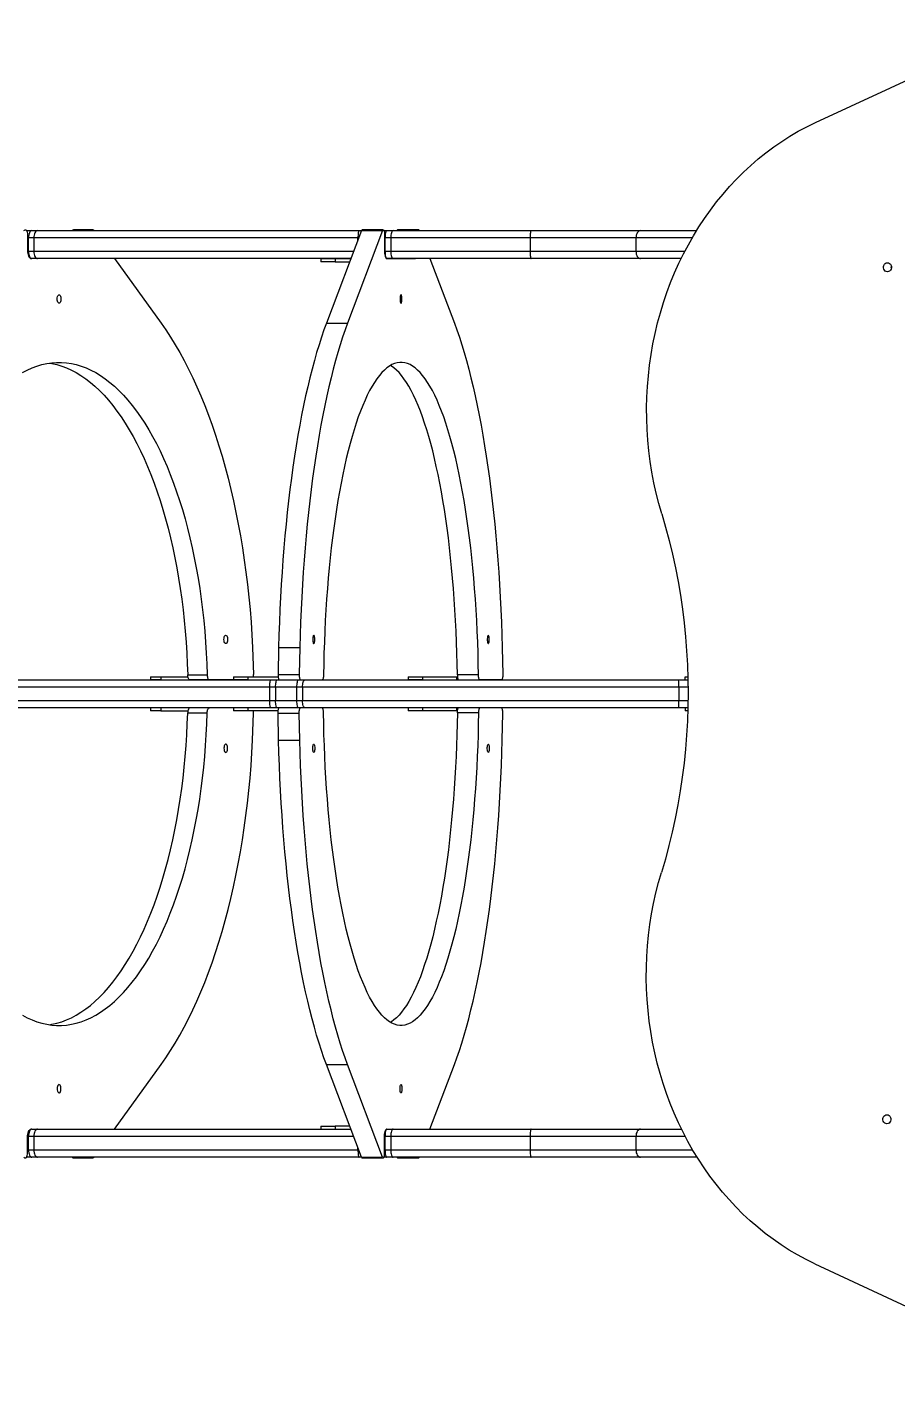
# Model space of a CAD drawing. Header units: millimetres. Extents: x -6796 to 9036, y -6828 to 5710.
# Drawn here: x -4409 to -3570, y 25 to 1332 of the extents above; entities that cross this region are included whole.
import ezdxf

# ---------------------------------------------------------------- set-up
doc = ezdxf.new("R2010")
doc.units = ezdxf.units.MM
doc.layers.add('DIKOM_РАЗМЕР_ЗОНА', color=7, linetype='Continuous')
doc.layers.add('DIKOM_РАЗМЕР_ОБЪЕКТА', color=7, linetype='Continuous')
doc.styles.add('style1', font='arial.ttf', dxfattribs={"width": 0.8})
doc.dimstyles.new('1-50', dxfattribs={"dimtxt": 300, "dimasz": 200, "dimexe": 100, "dimexo": 0, "dimgap": 100, "dimtad": 1, "dimtxsty": 'style1', "dimcen": 200, "dimclrd": 7, "dimclre": 7, "dimclrt": 7, "dimadec": 1, "dimazin": 2, "dimtfac": 1, "dimtmove": 0, "dimatfit": 2, "dimfxl": 0, "dimlwd": 25, "dimlwe": 18, "dimarcsym": 0})

# ---------------------------------------------------------------- blocks, each defined once
blk = doc.blocks.new('*D11')
at = {"layer": 'Defpoints', "color": 0, "transparency": 16777216}
for p in [(-5295.5, 688.9), (5479.4, 352.8), (5479.4, -5858.2)]:
    blk.add_point(p, dxfattribs=at)
at = {"layer": 'DIKOM_РАЗМЕР_ОБЪЕКТА', "color": 7, "lineweight": 18, "transparency": 16777216}
for p, q in [((-5295.5, 688.9), (-5295.5, -5958.2)), ((5479.4, 352.8), (5479.4, -5958.2))]:
    blk.add_line(p, q, dxfattribs=at)
at = {"layer": 'DIKOM_РАЗМЕР_ОБЪЕКТА', "color": 7, "lineweight": 25, "transparency": 16777216}
blk.add_line((-5095.5, -5858.2), (5279.4, -5858.2), dxfattribs=at)
at = {"layer": 'DIKOM_РАЗМЕР_ОБЪЕКТА', "color": 7, "transparency": 16777216}
for points in [[(-5095.5, -5824.9), (-5095.5, -5891.5), (-5295.5, -5858.2)], [(5279.4, -5824.9), (5279.4, -5891.5), (5479.4, -5858.2)]]:
    blk.add_solid(points, dxfattribs=at)
at = {"layer": 'DIKOM_РАЗМЕР_ОБЪЕКТА', "color": 7, "transparency": 16777216, "insert": (180.3, -5605), "char_height": 300, "attachment_point": 5, "style": 'style1'}
blk.add_mtext('10800', dxfattribs=at)
blk = doc.blocks.new('*D14')
at = {"layer": 'Defpoints', "color": 0, "transparency": 16777216}
for p in [(-6795.5, 688.9), (6979.4, 688.9), (6979.4, -6727.8)]:
    blk.add_point(p, dxfattribs=at)
at = {"layer": 'DIKOM_РАЗМЕР_ЗОНА', "color": 7, "lineweight": 18, "transparency": 16777216}
for p, q in [((-6795.5, 688.9), (-6795.5, -6827.8)), ((6979.4, 688.9), (6979.4, -6827.8))]:
    blk.add_line(p, q, dxfattribs=at)
at = {"layer": 'DIKOM_РАЗМЕР_ЗОНА', "color": 7, "lineweight": 25, "transparency": 16777216}
blk.add_line((-6595.5, -6727.8), (6779.4, -6727.8), dxfattribs=at)
at = {"layer": 'DIKOM_РАЗМЕР_ЗОНА', "color": 7, "transparency": 16777216}
for points in [[(-6595.5, -6694.5), (-6595.5, -6761.2), (-6795.5, -6727.8)], [(6779.4, -6694.5), (6779.4, -6761.2), (6979.4, -6727.8)]]:
    blk.add_solid(points, dxfattribs=at)
at = {"layer": 'DIKOM_РАЗМЕР_ЗОНА', "color": 7, "transparency": 16777216, "insert": (26, -6474.6), "char_height": 300, "attachment_point": 5, "style": 'style1'}
blk.add_mtext('13800', dxfattribs=at)

msp = doc.modelspace()

# ---------------------------------------------------------------- linework, layer by layer
at = {"color": 7, "linetype": 'Continuous', "lineweight": 15}
for p, q in [((-3647.91, 1240.037), (-3449.596, 1332.18)), ((-4409.073, 1135.86), (-4403.977, 1135.86)), ((-4408.042, 1131.649), (-4408.042, 1116.86)), ((-4407.107, 1128.86), (-4408.042, 1128.86)), ((-4402.032, 1128.86), (-4407.107, 1128.86)), ((-4407.107, 1115.86), (-4407.107, 1128.86)), ((-4403.977, 1135.86), (-4398.458, 1135.86)), ((-4089.295, 1128.86), (-4402.032, 1128.86)), ((-4402.032, 1128.86), (-4402.032, 1115.86)), ((-4398.458, 1135.86), (-4088.153, 1135.86)), ((-4344.99, 1136.649), (-4363.773, 1136.649)), ((-4085.856, 1135.842), (-4119.643, 1046.602)), ((-4065.439, 1135.842), (-4099.227, 1046.602)), ((-4088.499, 1128.86), (-4089.295, 1128.86)), ((-4089.295, 1126.76), (-4089.295, 1128.86)), ((-4088.153, 1135.86), (-4085.849, 1135.86)), ((-4085.856, 1135.842), (-4065.439, 1135.842)), ((-4064.801, 1136.649), (-4085.218, 1136.649)), ((-4064.17, 1135.86), (-4061.484, 1135.86)), ((-4063.631, 1131.649), (-4063.631, 1116.86)), ((-4063.123, 1128.86), (-4063.631, 1128.86)), ((-4057.546, 1128.86), (-4063.123, 1128.86)), ((-4063.123, 1115.86), (-4063.123, 1128.86)), ((-4061.484, 1135.86), (-4055.42, 1135.86)), ((-3923.155, 1128.86), (-4057.546, 1128.86)), ((-4057.546, 1128.86), (-4057.546, 1115.86)), ((-4055.42, 1135.86), (-3922.074, 1135.86)), ((-4030.629, 1136.649), (-4051.046, 1136.649)), ((-3821.005, 1128.86), (-3923.155, 1128.86)), ((-3923.155, 1128.86), (-3923.155, 1115.86)), ((-3922.074, 1135.86), (-3816.548, 1135.86)), ((-3821.005, 1128.86), (-3821.005, 1115.86)), ((-3766.676, 1128.86), (-3821.005, 1128.86)), ((-3816.548, 1135.86), (-3762.483, 1135.86)), ((-4408.014, 1115.86), (-4407.107, 1115.86)), ((-4407.107, 1115.86), (-4402.032, 1115.86)), ((-4402.032, 1115.86), (-4093.421, 1115.86)), ((-4063.616, 1115.86), (-4063.123, 1115.86)), ((-4063.123, 1115.86), (-4057.546, 1115.86)), ((-4057.546, 1115.86), (-3923.155, 1115.86)), ((-3923.155, 1115.86), (-3821.005, 1115.86)), ((-3821.005, 1115.86), (-3773.817, 1115.86)), ((-4403.977, 1108.86), (-4404.505, 1108.86)), ((-4350.803, 1108.86), (-4404.466, 1108.86)), ((-4398.458, 1108.86), (-4403.977, 1108.86)), ((-4096.071, 1108.86), (-4398.458, 1108.86)), ((-4324.254, 1108.86), (-4279.218, 1046.602)), ((-4125.021, 1108.86), (-4125.021, 1105.86)), ((-4125.021, 1108.86), (-4111.234, 1108.86)), ((-4111.234, 1105.86), (-4125.021, 1105.86)), ((-4111.234, 1108.86), (-4111.234, 1105.86)), ((-4111.234, 1108.86), (-4096.071, 1108.86)), ((-4111.234, 1105.86), (-4097.207, 1105.86)), ((-4061.484, 1108.86), (-4061.78, 1108.86)), ((-4061.759, 1108.86), (-4033.672, 1108.86)), ((-4055.42, 1108.86), (-4061.484, 1108.86)), ((-3922.074, 1108.86), (-4055.42, 1108.86)), ((-4019.776, 1108.86), (-3996.204, 1046.602)), ((-3816.548, 1108.86), (-3922.074, 1108.86)), ((-3777.338, 1108.86), (-3816.548, 1108.86)), ((-4119.643, 1046.602), (-4099.227, 1046.602)), ((-4190.881, 733.526), (-4190.004, 707.604)), ((-4165.879, 733.526), (-4166.338, 707.604)), ((-4165.879, 733.526), (-4145.462, 733.526)), ((-4145.462, 733.526), (-4145.921, 707.604)), ((-3949.969, 733.526), (-3949.51, 707.604)), ((-4253.554, 707.094), (-4234.771, 707.094)), ((-4166.338, 707.604), (-4145.921, 707.604)), ((-3972.941, 707.094), (-3993.357, 707.094)), ((-4174.396, 695.38), (-4564.659, 695.38)), ((-4560.946, 702.38), (-4173.415, 702.38)), ((-4289.339, 705.38), (-4289.339, 702.38)), ((-4289.339, 705.38), (-4279.389, 705.38)), ((-4279.389, 702.38), (-4289.339, 702.38)), ((-4279.389, 705.38), (-4279.389, 702.38)), ((-4279.389, 705.38), (-4253.371, 705.38)), ((-4279.389, 702.38), (-4251.322, 702.38)), ((-4232.538, 702.38), (-4251.322, 702.38)), ((-4209.213, 702.38), (-4232.538, 702.38)), ((-4209.213, 705.38), (-4209.213, 702.38)), ((-4209.213, 705.38), (-4195.426, 705.38)), ((-4195.426, 702.38), (-4209.213, 702.38)), ((-4195.426, 705.38), (-4195.426, 702.38)), ((-4195.426, 705.38), (-4166.241, 705.38)), ((-4195.426, 702.38), (-4165.168, 702.38)), ((-4168.764, 695.38), (-4174.396, 695.38)), ((-4174.396, 682.38), (-4174.396, 695.38)), ((-4173.415, 702.38), (-4167.125, 702.38)), ((-4148.176, 695.38), (-4168.764, 695.38)), ((-4168.764, 695.38), (-4168.764, 682.38)), ((-4167.125, 702.38), (-4146.538, 702.38)), ((-4165.168, 702.38), (-4144.752, 702.38)), ((-4142.672, 695.38), (-4148.176, 695.38)), ((-4148.176, 682.38), (-4148.176, 695.38)), ((-4146.538, 702.38), (-4140.391, 702.38)), ((-4144.752, 702.38), (-4123.659, 702.38)), ((-3779.587, 695.38), (-4142.672, 695.38)), ((-4142.672, 695.38), (-4142.672, 682.38)), ((-4140.391, 702.38), (-3779.848, 702.38)), ((-4040.829, 705.38), (-4040.829, 702.38)), ((-4040.829, 705.38), (-4027.042, 705.38)), ((-4027.042, 702.38), (-4040.829, 702.38)), ((-4027.042, 705.38), (-4027.042, 702.38)), ((-4027.042, 705.38), (-3993.986, 705.38)), ((-4027.042, 702.38), (-3993.986, 702.38)), ((-3993.986, 702.38), (-3993.986, 705.38)), ((-3992.189, 702.38), (-3993.986, 702.38)), ((-3992.189, 702.38), (-3971.772, 702.38)), ((-3950.679, 702.38), (-3971.772, 702.38)), ((-3779.848, 702.38), (-3770.894, 702.38)), ((-3779.587, 695.38), (-3779.587, 682.38)), ((-3770.792, 695.38), (-3779.587, 695.38)), ((-3773.513, 702.38), (-3773.513, 705.38)), ((-3773.513, 705.38), (-3770.963, 705.38)), ((-4564.659, 682.38), (-4174.396, 682.38)), ((-4174.396, 682.38), (-4168.764, 682.38)), ((-4168.764, 682.38), (-4148.176, 682.38)), ((-4148.176, 682.38), (-4142.672, 682.38)), ((-4142.672, 682.38), (-3779.587, 682.38)), ((-3779.587, 682.38), (-3770.815, 682.38)), ((-4173.415, 675.38), (-4560.946, 675.38)), ((-4289.339, 675.38), (-4289.339, 672.38)), ((-4279.389, 672.38), (-4289.339, 672.38)), ((-4279.389, 675.38), (-4279.389, 672.38)), ((-4279.389, 672.38), (-4253.371, 672.38)), ((-4253.554, 670.667), (-4234.771, 670.667)), ((-4209.213, 675.38), (-4209.213, 672.38)), ((-4195.426, 672.38), (-4209.213, 672.38)), ((-4195.426, 675.38), (-4195.426, 672.38)), ((-4166.241, 672.38), (-4195.426, 672.38)), ((-4190.881, 644.235), (-4190.004, 670.157)), ((-4167.125, 675.38), (-4173.415, 675.38)), ((-4146.538, 675.38), (-4167.125, 675.38)), ((-4166.338, 670.157), (-4145.921, 670.157)), ((-4165.879, 644.235), (-4166.338, 670.157)), ((-4140.391, 675.38), (-4146.538, 675.38)), ((-4145.462, 644.235), (-4145.921, 670.157)), ((-3779.848, 675.38), (-4140.391, 675.38)), ((-4040.829, 675.38), (-4040.829, 672.38)), ((-4027.042, 672.38), (-4040.829, 672.38)), ((-4027.042, 675.38), (-4027.042, 672.38)), ((-3993.986, 672.38), (-4027.042, 672.38)), ((-3993.986, 672.38), (-3993.986, 675.38)), ((-3972.941, 670.667), (-3993.357, 670.667)), ((-3949.969, 644.235), (-3949.51, 670.157)), ((-3770.945, 675.38), (-3779.848, 675.38)), ((-3773.513, 675.38), (-3773.513, 672.381)), ((-3771.025, 672.381), (-3773.513, 672.381)), ((-4165.879, 644.235), (-4145.462, 644.235)), ((-4324.253, 268.901), (-4279.218, 331.159)), ((-4119.643, 331.159), (-4099.227, 331.159)), ((-4085.856, 241.919), (-4119.643, 331.159)), ((-4065.439, 241.919), (-4099.227, 331.159)), ((-4019.776, 268.901), (-3996.204, 331.159)), ((-4407.107, 261.901), (-4408.014, 261.901)), ((-4402.032, 261.901), (-4407.107, 261.901)), ((-4407.107, 248.901), (-4407.107, 261.901)), ((-4404.058, 268.901), (-4404.466, 268.901)), ((-4404.022, 268.901), (-4403.977, 268.901)), ((-4403.977, 268.901), (-4398.458, 268.901)), ((-4402.032, 261.901), (-4402.032, 248.901)), ((-4093.422, 261.901), (-4402.032, 261.901)), ((-4398.458, 268.901), (-4096.072, 268.901)), ((-4125.021, 271.901), (-4125.021, 268.901)), ((-4125.021, 271.901), (-4111.234, 271.901)), ((-4097.207, 271.901), (-4111.234, 271.901)), ((-4111.234, 271.901), (-4111.234, 268.901)), ((-4063.123, 261.901), (-4063.616, 261.901)), ((-4057.546, 261.901), (-4063.123, 261.901)), ((-4063.123, 248.901), (-4063.123, 261.901)), ((-4061.759, 268.901), (-4061.546, 268.901)), ((-4061.527, 268.901), (-4061.484, 268.901)), ((-4061.484, 268.901), (-4055.42, 268.901)), ((-3923.155, 261.901), (-4057.546, 261.901)), ((-4057.546, 261.901), (-4057.546, 248.901)), ((-4055.42, 268.901), (-3922.074, 268.901)), ((-3821.005, 261.901), (-3923.155, 261.901)), ((-3923.155, 261.901), (-3923.155, 248.901)), ((-3922.074, 268.901), (-3816.548, 268.901)), ((-3821.005, 261.901), (-3821.005, 248.901)), ((-3773.471, 261.901), (-3821.005, 261.901)), ((-3816.548, 268.901), (-3777.03, 268.901)), ((-4408.042, 246.112), (-4408.042, 260.901)), ((-4408.042, 248.901), (-4407.107, 248.901)), ((-4407.107, 248.901), (-4402.032, 248.901)), ((-4402.032, 248.901), (-4089.295, 248.901)), ((-4089.295, 248.901), (-4089.295, 251.001)), ((-4089.295, 248.901), (-4088.499, 248.901)), ((-4063.631, 246.112), (-4063.631, 260.901)), ((-4063.631, 248.901), (-4063.123, 248.901)), ((-4063.123, 248.901), (-4057.546, 248.901)), ((-4057.546, 248.901), (-3923.155, 248.901)), ((-3923.155, 248.901), (-3821.005, 248.901)), ((-3821.005, 248.901), (-3766.251, 248.901)), ((-4403.977, 241.901), (-4409.072, 241.901)), ((-4398.458, 241.901), (-4403.977, 241.901)), ((-4088.153, 241.901), (-4398.458, 241.901)), ((-4363.773, 241.112), (-4344.99, 241.112)), ((-4085.849, 241.901), (-4088.153, 241.901)), ((-4085.856, 241.919), (-4065.439, 241.919)), ((-4085.218, 241.112), (-4064.801, 241.112)), ((-4061.484, 241.901), (-4064.17, 241.901)), ((-4055.42, 241.901), (-4061.484, 241.901)), ((-3922.074, 241.901), (-4055.42, 241.901)), ((-4051.046, 241.112), (-4030.629, 241.112)), ((-3816.548, 241.901), (-3922.074, 241.901)), ((-3762.013, 241.901), (-3816.548, 241.901)), ((-3648.568, 139.136), (-3450.42, 46.675))]:
    msp.add_line(p, q, dxfattribs=at)
at = {"color": 7, "linetype": 'Continuous', "lineweight": 15, "flags": 128}
for points in [[(-3796.165, 862.682), (-3798.989, 872.552), (-3801.516, 882.529), (-3803.742, 892.602), (-3805.664, 902.757), (-3807.28, 912.983), (-3808.588, 923.268), (-3809.588, 933.599), (-3810.276, 943.963), (-3810.653, 954.349), (-3810.719, 964.744), (-3810.472, 975.135), (-3809.914, 985.51), (-3809.044, 995.857), (-3807.865, 1006.162), (-3806.378, 1016.415), (-3804.584, 1026.601), (-3802.485, 1036.71), (-3800.084, 1046.728), (-3797.384, 1056.645), (-3794.388, 1066.447), (-3791.1, 1076.124), (-3787.523, 1085.664), (-3783.662, 1095.054), (-3779.523, 1104.285), (-3775.108, 1113.344), (-3770.424, 1122.222), (-3765.477, 1130.906), (-3760.272, 1139.388), (-3754.816, 1147.656), (-3749.115, 1155.701), (-3743.176, 1163.513), (-3737.006, 1171.083), (-3730.613, 1178.401), (-3724.004, 1185.46), (-3717.187, 1192.249), (-3710.171, 1198.762), (-3702.963, 1204.991), (-3695.573, 1210.927), (-3688.009, 1216.564), (-3680.281, 1221.895), (-3672.397, 1226.914), (-3664.367, 1231.614), (-3656.202, 1235.99), (-3647.91, 1240.037)], [(-4411.497, 1135.842), (-4410.956, 1136.414), (-4410.366, 1136.645), (-4409.771, 1136.519), (-4409.211, 1136.043), (-4408.729, 1135.254), (-4408.357, 1134.206), (-4408.122, 1132.975), (-4408.042, 1131.649)], [(-4403.977, 1135.86), (-4404.587, 1135.726), (-4405.175, 1135.328), (-4405.716, 1134.681), (-4406.19, 1133.81), (-4406.58, 1132.749), (-4406.869, 1131.539), (-4407.047, 1130.226), (-4407.107, 1128.86)], [(-4398.458, 1135.86), (-4399.156, 1135.726), (-4399.826, 1135.328), (-4400.444, 1134.681), (-4400.986, 1133.81), (-4401.43, 1132.749), (-4401.761, 1131.539), (-4401.964, 1130.226), (-4402.032, 1128.86)], [(-4343.772, 1135.842), (-4344.312, 1136.414), (-4344.902, 1136.645), (-4345.497, 1136.519), (-4346.057, 1136.043), (-4346.195, 1135.86)], [(-4088.153, 1135.86), (-4088.375, 1135.726), (-4088.589, 1135.328), (-4088.787, 1134.681), (-4088.96, 1133.81), (-4089.102, 1132.749), (-4089.207, 1131.539), (-4089.273, 1130.226), (-4089.295, 1128.86)], [(-4085.856, 1135.842), (-4085.573, 1136.414), (-4085.264, 1136.645), (-4085.218, 1136.649)], [(-4065.439, 1135.842), (-4065.156, 1136.414), (-4064.848, 1136.645), (-4064.536, 1136.519), (-4064.243, 1136.043), (-4063.99, 1135.254), (-4063.796, 1134.206), (-4063.673, 1132.975), (-4063.631, 1131.649)], [(-4061.484, 1135.86), (-4061.804, 1135.726), (-4062.111, 1135.328), (-4062.395, 1134.681), (-4062.643, 1133.81), (-4062.847, 1132.749), (-4062.998, 1131.539), (-4063.091, 1130.226), (-4063.123, 1128.86)], [(-4055.42, 1135.86), (-4055.835, 1135.726), (-4056.234, 1135.328), (-4056.602, 1134.681), (-4056.923, 1133.81), (-4057.188, 1132.749), (-4057.385, 1131.539), (-4057.506, 1130.226), (-4057.546, 1128.86)], [(-4029.992, 1135.842), (-4030.275, 1136.414), (-4030.583, 1136.645), (-4030.895, 1136.519), (-4031.188, 1136.043), (-4031.26, 1135.86)], [(-3922.074, 1135.86), (-3922.285, 1135.726), (-3922.487, 1135.328), (-3922.674, 1134.681), (-3922.838, 1133.81), (-3922.973, 1132.749), (-3923.072, 1131.539), (-3923.134, 1130.226), (-3923.155, 1128.86)], [(-3816.548, 1135.86), (-3817.417, 1135.726), (-3818.254, 1135.328), (-3819.024, 1134.681), (-3819.7, 1133.81), (-3820.254, 1132.749), (-3820.666, 1131.539), (-3820.92, 1130.226), (-3821.005, 1128.86)], [(-4408.042, 1116.86), (-4407.973, 1115.299), (-4407.77, 1113.799), (-4407.44, 1112.416), (-4406.995, 1111.203), (-4406.453, 1110.208), (-4405.834, 1109.469), (-4405.163, 1109.014), (-4404.466, 1108.86)], [(-4407.107, 1115.86), (-4407.047, 1114.495), (-4406.869, 1113.182), (-4406.58, 1111.971), (-4406.19, 1110.911), (-4405.716, 1110.04), (-4405.175, 1109.393), (-4404.587, 1108.995), (-4403.977, 1108.86)], [(-4402.032, 1115.86), (-4401.964, 1114.495), (-4401.761, 1113.182), (-4401.43, 1111.971), (-4400.986, 1110.911), (-4400.444, 1110.04), (-4399.826, 1109.393), (-4399.156, 1108.995), (-4398.458, 1108.86)], [(-4063.631, 1116.86), (-4063.595, 1115.299), (-4063.489, 1113.799), (-4063.316, 1112.416), (-4063.083, 1111.203), (-4062.799, 1110.208), (-4062.476, 1109.469), (-4062.124, 1109.014), (-4061.759, 1108.86)], [(-4063.123, 1115.86), (-4063.091, 1114.495), (-4062.998, 1113.182), (-4062.847, 1111.971), (-4062.643, 1110.911), (-4062.395, 1110.04), (-4062.111, 1109.393), (-4061.804, 1108.995), (-4061.484, 1108.86)], [(-4057.546, 1115.86), (-4057.506, 1114.495), (-4057.385, 1113.182), (-4057.188, 1111.971), (-4056.923, 1110.911), (-4056.602, 1110.04), (-4056.234, 1109.393), (-4055.835, 1108.995), (-4055.42, 1108.86)], [(-3923.155, 1115.86), (-3923.134, 1114.495), (-3923.072, 1113.182), (-3922.973, 1111.971), (-3922.838, 1110.911), (-3922.674, 1110.04), (-3922.487, 1109.393), (-3922.285, 1108.995), (-3922.074, 1108.86)], [(-3821.005, 1115.86), (-3820.92, 1114.495), (-3820.666, 1113.182), (-3820.254, 1111.971), (-3819.7, 1110.911), (-3819.024, 1110.04), (-3818.254, 1109.393), (-3817.417, 1108.995), (-3816.548, 1108.86)], [(-3578.352, 1104.85), (-3577.279, 1104.671), (-3576.293, 1104.15), (-3575.474, 1103.329), (-3574.888, 1102.275), (-3574.583, 1101.073), (-3574.584, 1099.82), (-3574.89, 1098.619), (-3575.477, 1097.566), (-3576.297, 1096.747), (-3577.284, 1096.227), (-3578.358, 1096.05), (-3579.431, 1096.229), (-3580.418, 1096.75), (-3581.237, 1097.571), (-3581.823, 1098.625), (-3582.127, 1099.827), (-3582.126, 1101.079), (-3581.82, 1102.281), (-3581.233, 1103.334), (-3580.413, 1104.153), (-3579.426, 1104.672), (-3578.352, 1104.85)], [(-3574.663, 1100.287), (-3574.641, 1100.507), (-3574.568, 1100.936)], [(-4379.423, 1069.86), (-4379.343, 1071.039), (-4379.112, 1072.113), (-4378.749, 1072.987), (-4378.287, 1073.583), (-4377.768, 1073.849), (-4377.236, 1073.76), (-4376.74, 1073.324), (-4376.323, 1072.581), (-4376.022, 1071.596), (-4375.865, 1070.456), (-4375.865, 1069.264), (-4376.022, 1068.124), (-4376.323, 1067.139), (-4376.74, 1066.396), (-4377.236, 1065.96), (-4377.768, 1065.871), (-4378.287, 1066.137), (-4378.749, 1066.733), (-4379.112, 1067.607), (-4379.343, 1068.681), (-4379.423, 1069.86)], [(-4046.779, 1069.86), (-4046.821, 1071.039), (-4046.942, 1072.113), (-4047.132, 1072.987), (-4047.373, 1073.583), (-4047.646, 1073.849), (-4047.924, 1073.76), (-4048.184, 1073.324), (-4048.402, 1072.581), (-4048.559, 1071.596), (-4048.641, 1070.456), (-4048.641, 1069.264), (-4048.559, 1068.124), (-4048.402, 1067.139), (-4048.184, 1066.396), (-4047.924, 1065.96), (-4047.646, 1065.871), (-4047.373, 1066.137), (-4047.132, 1066.733), (-4046.942, 1067.607), (-4046.821, 1068.681), (-4046.779, 1069.86)], [(-4279.218, 1046.602), (-4274.56, 1039.947), (-4269.991, 1032.989), (-4265.515, 1025.735), (-4261.136, 1018.191), (-4256.858, 1010.363), (-4252.684, 1002.259), (-4248.618, 993.884), (-4244.663, 985.247), (-4240.823, 976.355), (-4237.102, 967.215), (-4233.501, 957.835), (-4230.025, 948.223), (-4226.677, 938.388), (-4223.458, 928.338), (-4220.373, 918.081), (-4217.423, 907.627), (-4214.611, 896.984), (-4211.94, 886.162), (-4209.412, 875.169), (-4207.029, 864.015), (-4204.793, 852.71), (-4202.706, 841.263), (-4200.77, 829.685), (-4198.986, 817.985), (-4197.357, 806.173), (-4195.882, 794.259), (-4194.564, 782.254), (-4193.405, 770.168), (-4192.403, 758.011), (-4191.562, 745.793), (-4190.881, 733.526)], [(-4119.643, 1046.602), (-4122.081, 1039.947), (-4124.473, 1032.989), (-4126.815, 1025.735), (-4129.107, 1018.191), (-4131.346, 1010.363), (-4133.531, 1002.259), (-4135.659, 993.884), (-4137.729, 985.247), (-4139.739, 976.355), (-4141.687, 967.215), (-4143.571, 957.835), (-4145.391, 948.223), (-4147.143, 938.388), (-4148.828, 928.338), (-4150.443, 918.081), (-4151.987, 907.627), (-4153.458, 896.984), (-4154.856, 886.162), (-4156.18, 875.169), (-4157.427, 864.015), (-4158.597, 852.71), (-4159.69, 841.263), (-4160.703, 829.685), (-4161.636, 817.985), (-4162.49, 806.173), (-4163.261, 794.259), (-4163.951, 782.254), (-4164.558, 770.168), (-4165.082, 758.011), (-4165.522, 745.793), (-4165.879, 733.526)], [(-4099.227, 1046.602), (-4101.665, 1039.947), (-4104.056, 1032.989), (-4106.399, 1025.735), (-4108.69, 1018.191), (-4110.93, 1010.363), (-4113.114, 1002.259), (-4115.243, 993.884), (-4117.313, 985.247), (-4119.322, 976.355), (-4121.27, 967.215), (-4123.155, 957.835), (-4124.974, 948.223), (-4126.727, 938.388), (-4128.411, 928.338), (-4130.026, 918.081), (-4131.57, 907.627), (-4133.041, 896.984), (-4134.44, 886.162), (-4135.763, 875.169), (-4137.01, 864.015), (-4138.18, 852.71), (-4139.273, 841.263), (-4140.286, 829.685), (-4141.22, 817.985), (-4142.073, 806.173), (-4142.844, 794.259), (-4143.534, 782.254), (-4144.141, 770.168), (-4144.665, 758.011), (-4145.105, 745.793), (-4145.462, 733.526)], [(-3996.204, 1046.602), (-3993.766, 1039.947), (-3991.375, 1032.989), (-3989.032, 1025.735), (-3986.74, 1018.191), (-3984.501, 1010.363), (-3982.316, 1002.259), (-3980.188, 993.884), (-3978.119, 985.247), (-3976.109, 976.355), (-3974.161, 967.215), (-3972.276, 957.835), (-3970.457, 948.223), (-3968.704, 938.388), (-3967.02, 928.338), (-3965.405, 918.081), (-3963.861, 907.627), (-3962.389, 896.984), (-3960.991, 886.162), (-3959.668, 875.169), (-3958.42, 864.015), (-3957.25, 852.71), (-3956.158, 841.263), (-3955.145, 829.685), (-3954.211, 817.985), (-3953.358, 806.173), (-3952.586, 794.259), (-3951.897, 782.254), (-3951.29, 770.168), (-3950.766, 758.011), (-3950.325, 745.793), (-3949.969, 733.526)], [(-4412.964, 998.856), (-4408.333, 1001.312), (-4403.668, 1003.422), (-4398.974, 1005.185), (-4394.256, 1006.597), (-4389.52, 1007.657), (-4384.771, 1008.364), (-4380.014, 1008.718), (-4375.254, 1008.718), (-4370.497, 1008.364), (-4365.748, 1007.657), (-4361.012, 1006.597), (-4356.294, 1005.185), (-4351.6, 1003.422), (-4346.935, 1001.312), (-4342.304, 998.856), (-4337.711, 996.057), (-4333.164, 992.918), (-4328.665, 989.443), (-4324.22, 985.634), (-4319.835, 981.498), (-4315.513, 977.037), (-4311.26, 972.258), (-4307.081, 967.165), (-4302.98, 961.764), (-4298.961, 956.061), (-4295.029, 950.062), (-4291.188, 943.774), (-4287.444, 937.204), (-4283.799, 930.359), (-4280.258, 923.247), (-4276.825, 915.875), (-4273.502, 908.252), (-4270.296, 900.386), (-4267.208, 892.287), (-4264.242, 883.962), (-4261.402, 875.421), (-4258.69, 866.673), (-4256.11, 857.729), (-4253.665, 848.598), (-4251.356, 839.289), (-4249.188, 829.815), (-4247.161, 820.184), (-4245.278, 810.408), (-4243.542, 800.497), (-4241.955, 790.463), (-4240.517, 780.316), (-4239.232, 770.068), (-4238.099, 759.73), (-4237.121, 749.314), (-4236.298, 738.83), (-4235.632, 728.291), (-4235.122, 717.709), (-4234.771, 707.094)], [(-4387.026, 1008.073), (-4384.531, 1007.657), (-4379.795, 1006.597), (-4375.078, 1005.185), (-4370.383, 1003.422), (-4365.718, 1001.312), (-4361.087, 998.856), (-4356.495, 996.057), (-4351.947, 992.918), (-4347.448, 989.443), (-4343.003, 985.634), (-4338.618, 981.498), (-4334.296, 977.037), (-4330.043, 972.258), (-4325.864, 967.165), (-4321.763, 961.764), (-4317.744, 956.061), (-4313.812, 950.062), (-4309.972, 943.774), (-4306.227, 937.204), (-4302.582, 930.359), (-4299.041, 923.247), (-4295.608, 915.875), (-4292.286, 908.252), (-4289.079, 900.386), (-4285.991, 892.287), (-4283.026, 883.962), (-4280.185, 875.421), (-4277.474, 866.673), (-4274.893, 857.729), (-4272.448, 848.598), (-4270.139, 839.289), (-4267.971, 829.815), (-4265.944, 820.184), (-4264.062, 810.408), (-4262.326, 800.497), (-4260.738, 790.463), (-4259.301, 780.316), (-4258.015, 770.068), (-4256.882, 759.73), (-4255.904, 749.314), (-4255.081, 738.83), (-4254.415, 728.291), (-4253.906, 717.709), (-4253.554, 707.094)], [(-3972.941, 707.094), (-3973.125, 717.709), (-3973.391, 728.291), (-3973.74, 738.83), (-3974.171, 749.314), (-3974.683, 759.73), (-3975.276, 770.068), (-3975.948, 780.316), (-3976.701, 790.463), (-3977.532, 800.497), (-3978.44, 810.408), (-3979.426, 820.184), (-3980.486, 829.815), (-3981.621, 839.289), (-3982.83, 848.598), (-3984.11, 857.729), (-3985.46, 866.673), (-3986.879, 875.421), (-3988.366, 883.962), (-3989.918, 892.287), (-3991.534, 900.386), (-3993.213, 908.252), (-3994.951, 915.875), (-3996.749, 923.247), (-3998.602, 930.359), (-4000.51, 937.204), (-4002.47, 943.774), (-4004.48, 950.062), (-4006.538, 956.061), (-4008.641, 961.764), (-4010.788, 967.165), (-4012.975, 972.258), (-4015.201, 977.037), (-4017.463, 981.498), (-4019.758, 985.634), (-4022.085, 989.443), (-4024.439, 992.918), (-4026.82, 996.057), (-4029.224, 998.856), (-4031.647, 1001.312), (-4034.089, 1003.422), (-4036.546, 1005.185), (-4039.015, 1006.597), (-4041.494, 1007.657), (-4043.98, 1008.364), (-4046.47, 1008.718), (-4048.961, 1008.718), (-4051.451, 1008.364), (-4053.937, 1007.657), (-4056.416, 1006.597), (-4058.885, 1005.185), (-4061.341, 1003.422), (-4063.783, 1001.312), (-4066.208, 998.856), (-4068.611, 996.057), (-4070.991, 992.918), (-4073.346, 989.443), (-4075.672, 985.634), (-4077.968, 981.498), (-4080.229, 977.037), (-4082.456, 972.258), (-4084.643, 967.165), (-4086.79, 961.764), (-4088.893, 956.061), (-4090.951, 950.062), (-4092.961, 943.774), (-4094.921, 937.204), (-4096.829, 930.359), (-4098.682, 923.247), (-4100.479, 915.875), (-4102.218, 908.252), (-4103.896, 900.386), (-4105.513, 892.287), (-4107.065, 883.962), (-4108.552, 875.421), (-4109.971, 866.673), (-4111.321, 857.729), (-4112.601, 848.598), (-4113.809, 839.289), (-4114.945, 829.815), (-4116.006, 820.184), (-4116.991, 810.408), (-4117.899, 800.497), (-4118.73, 790.463), (-4119.483, 780.316), (-4120.155, 770.068), (-4120.748, 759.73), (-4121.26, 749.314), (-4121.691, 738.83), (-4122.039, 728.291), (-4122.306, 717.709), (-4122.49, 707.094)], [(-3993.357, 707.094), (-3993.541, 717.709), (-3993.808, 728.291), (-3994.157, 738.83), (-3994.588, 749.314), (-3995.099, 759.73), (-3995.692, 770.068), (-3996.365, 780.316), (-3997.118, 790.463), (-3997.948, 800.497), (-3998.857, 810.408), (-3999.842, 820.184), (-4000.903, 829.815), (-4002.038, 839.289), (-4003.246, 848.598), (-4004.526, 857.729), (-4005.877, 866.673), (-4007.296, 875.421), (-4008.783, 883.962), (-4010.335, 892.287), (-4011.951, 900.386), (-4013.63, 908.252), (-4015.368, 915.875), (-4017.165, 923.247), (-4019.019, 930.359), (-4020.927, 937.204), (-4022.886, 943.774), (-4024.897, 950.062), (-4026.954, 956.061), (-4029.058, 961.764), (-4031.204, 967.165), (-4033.392, 972.258), (-4035.618, 977.037), (-4037.88, 981.498), (-4040.175, 985.634), (-4042.502, 989.443), (-4044.856, 992.918), (-4047.237, 996.057), (-4049.64, 998.856), (-4052.064, 1001.312), (-4054.506, 1003.422), (-4056.963, 1005.185), (-4057.924, 1005.776)], [(-3796.165, 862.682), (-3792.431, 849.823), (-3788.988, 836.856), (-3785.836, 823.791), (-3782.98, 810.636), (-3780.419, 797.4), (-3778.157, 784.091), (-3776.194, 770.719), (-3774.532, 757.293), (-3773.172, 743.822), (-3772.115, 730.315), (-3771.361, 716.78), (-3770.912, 703.227), (-3770.768, 689.666), (-3770.928, 676.105), (-3771.391, 662.553), (-3772.16, 649.019), (-3773.232, 635.513), (-3774.607, 622.044), (-3776.284, 608.621), (-3778.261, 595.252), (-3780.539, 581.947), (-3783.114, 568.714), (-3785.986, 555.563), (-3789.151, 542.503), (-3792.609, 529.541), (-3796.357, 516.688)], [(-4218.567, 741.38), (-4218.487, 742.56), (-4218.256, 743.634), (-4217.893, 744.508), (-4217.432, 745.104), (-4216.912, 745.369), (-4216.38, 745.28), (-4215.884, 744.845), (-4215.467, 744.101), (-4215.167, 743.116), (-4215.009, 741.977), (-4215.009, 740.784), (-4215.167, 739.645), (-4215.467, 738.66), (-4215.884, 737.916), (-4216.38, 737.481), (-4216.912, 737.392), (-4217.432, 737.657), (-4217.893, 738.253), (-4218.256, 739.127), (-4218.487, 740.201), (-4218.567, 741.38)], [(-4130.972, 741.38), (-4131.013, 742.56), (-4131.134, 743.634), (-4131.324, 744.508), (-4131.566, 745.104), (-4131.837, 745.369), (-4132.116, 745.28), (-4132.376, 744.845), (-4132.594, 744.101), (-4132.751, 743.116), (-4132.834, 741.977), (-4132.834, 740.784), (-4132.751, 739.645), (-4132.594, 738.66), (-4132.376, 737.916), (-4132.116, 737.481), (-4131.837, 737.392), (-4131.566, 737.657), (-4131.324, 738.253), (-4131.134, 739.127), (-4131.013, 740.201), (-4130.972, 741.38)], [(-3962.587, 741.38), (-3962.628, 742.56), (-3962.75, 743.634), (-3962.939, 744.508), (-3963.181, 745.104), (-3963.453, 745.369), (-3963.731, 745.28), (-3963.991, 744.845), (-3964.21, 744.101), (-3964.367, 743.116), (-3964.449, 741.977), (-3964.449, 740.784), (-3964.367, 739.645), (-3964.21, 738.66), (-3963.991, 737.916), (-3963.731, 737.481), (-3963.453, 737.392), (-3963.181, 737.657), (-3962.939, 738.253), (-3962.75, 739.127), (-3962.628, 740.201), (-3962.587, 741.38)], [(-4251.322, 702.38), (-4251.742, 702.47), (-4252.148, 702.734), (-4252.524, 703.164), (-4252.857, 703.745), (-4253.135, 704.456), (-4253.349, 705.27), (-4253.49, 706.16), (-4253.554, 707.094)], [(-4234.771, 707.094), (-4234.707, 706.16), (-4234.565, 705.27), (-4234.352, 704.456), (-4234.074, 703.745), (-4233.74, 703.164), (-4233.364, 702.734), (-4232.959, 702.47), (-4232.538, 702.38)], [(-4166.338, 707.604), (-4166.324, 706.597), (-4166.264, 705.623), (-4166.159, 704.72), (-4166.014, 703.925), (-4165.835, 703.27), (-4165.629, 702.783), (-4165.403, 702.482), (-4165.168, 702.38)], [(-4145.921, 707.604), (-4145.908, 706.597), (-4145.847, 705.623), (-4145.743, 704.72), (-4145.598, 703.925), (-4145.418, 703.27), (-4145.212, 702.783), (-4144.987, 702.482), (-4144.752, 702.38)], [(-4122.49, 707.094), (-4122.524, 706.16), (-4122.598, 705.27), (-4122.709, 704.456), (-4122.855, 703.745), (-4123.029, 703.164), (-4123.226, 702.734), (-4123.438, 702.47), (-4123.659, 702.38)], [(-3993.357, 707.094), (-3993.324, 706.16), (-3993.25, 705.27), (-3993.138, 704.456), (-3992.993, 703.745), (-3992.818, 703.164), (-3992.621, 702.734), (-3992.409, 702.47), (-3992.189, 702.38)], [(-3971.772, 702.38), (-3971.992, 702.47), (-3972.204, 702.734), (-3972.401, 703.164), (-3972.576, 703.745), (-3972.721, 704.456), (-3972.833, 705.27), (-3972.907, 706.16), (-3972.941, 707.094)], [(-3949.51, 707.604), (-3949.523, 706.597), (-3949.584, 705.623), (-3949.688, 704.72), (-3949.833, 703.925), (-3950.013, 703.27), (-3950.219, 702.783), (-3950.444, 702.482), (-3950.679, 702.38)], [(-4174.396, 695.38), (-4174.377, 696.746), (-4174.321, 698.059), (-4174.231, 699.269), (-4174.109, 700.33), (-4173.96, 701.2), (-4173.79, 701.847), (-4173.606, 702.246), (-4173.415, 702.38)], [(-4168.764, 695.38), (-4168.732, 696.746), (-4168.639, 698.059), (-4168.488, 699.269), (-4168.284, 700.33), (-4168.036, 701.2), (-4167.752, 701.847), (-4167.445, 702.246), (-4167.125, 702.38)], [(-4148.176, 695.38), (-4148.144, 696.746), (-4148.051, 698.059), (-4147.9, 699.269), (-4147.696, 700.33), (-4147.448, 701.2), (-4147.164, 701.847), (-4146.857, 702.246), (-4146.538, 702.38)], [(-4142.672, 695.38), (-4142.628, 696.746), (-4142.499, 698.059), (-4142.288, 699.269), (-4142.004, 700.33), (-4141.658, 701.2), (-4141.264, 701.847), (-4140.836, 702.246), (-4140.391, 702.38)], [(-3993.986, 705.38), (-3993.417, 705.438), (-3993.271, 705.472)], [(-3993.986, 702.38), (-3992.848, 702.496), (-3992.512, 702.575)], [(-4173.415, 675.38), (-4173.606, 675.515), (-4173.79, 675.913), (-4173.96, 676.56), (-4174.109, 677.43), (-4174.231, 678.491), (-4174.321, 679.701), (-4174.377, 681.014), (-4174.396, 682.38)], [(-4167.125, 675.38), (-4167.445, 675.515), (-4167.752, 675.913), (-4168.036, 676.56), (-4168.284, 677.43), (-4168.488, 678.491), (-4168.639, 679.701), (-4168.732, 681.014), (-4168.764, 682.38)], [(-4146.538, 675.38), (-4146.857, 675.515), (-4147.164, 675.913), (-4147.448, 676.56), (-4147.696, 677.43), (-4147.9, 678.491), (-4148.051, 679.701), (-4148.144, 681.014), (-4148.176, 682.38)], [(-4140.391, 675.38), (-4140.836, 675.515), (-4141.264, 675.913), (-4141.658, 676.56), (-4142.004, 677.43), (-4142.288, 678.491), (-4142.499, 679.701), (-4142.628, 681.014), (-4142.672, 682.38)], [(-4412.964, 378.905), (-4408.333, 376.449), (-4403.668, 374.339), (-4398.974, 372.576), (-4394.256, 371.164), (-4389.52, 370.104), (-4384.771, 369.397), (-4380.014, 369.043), (-4375.254, 369.043), (-4370.497, 369.397), (-4365.748, 370.104), (-4361.012, 371.164), (-4356.294, 372.576), (-4351.6, 374.339), (-4346.935, 376.449), (-4342.304, 378.905), (-4337.711, 381.704), (-4333.164, 384.843), (-4328.665, 388.318), (-4324.22, 392.127), (-4319.835, 396.263), (-4315.513, 400.724), (-4311.26, 405.503), (-4307.081, 410.596), (-4302.98, 415.997), (-4298.961, 421.7), (-4295.029, 427.699), (-4291.188, 433.987), (-4287.444, 440.557), (-4283.799, 447.402), (-4280.258, 454.514), (-4276.825, 461.886), (-4273.502, 469.509), (-4270.296, 477.375), (-4267.208, 485.474), (-4264.242, 493.799), (-4261.402, 502.34), (-4258.69, 511.088), (-4256.11, 520.032), (-4253.665, 529.163), (-4251.356, 538.472), (-4249.188, 547.946), (-4247.161, 557.577), (-4245.278, 567.353), (-4243.542, 577.264), (-4241.955, 587.298), (-4240.517, 597.445), (-4239.232, 607.693), (-4238.099, 618.031), (-4237.121, 628.447), (-4236.298, 638.931), (-4235.632, 649.47), (-4235.122, 660.052), (-4234.771, 670.667)], [(-4387.026, 369.688), (-4384.531, 370.104), (-4379.795, 371.164), (-4375.078, 372.576), (-4370.383, 374.339), (-4365.718, 376.449), (-4361.087, 378.905), (-4356.495, 381.704), (-4351.947, 384.843), (-4347.448, 388.318), (-4343.003, 392.127), (-4338.618, 396.263), (-4334.296, 400.724), (-4330.043, 405.503), (-4325.864, 410.596), (-4321.763, 415.997), (-4317.744, 421.7), (-4313.812, 427.699), (-4309.972, 433.987), (-4306.227, 440.557), (-4302.582, 447.402), (-4299.041, 454.514), (-4295.608, 461.886), (-4292.286, 469.509), (-4289.079, 477.375), (-4285.991, 485.474), (-4283.026, 493.799), (-4280.185, 502.34), (-4277.474, 511.088), (-4274.893, 520.032), (-4272.448, 529.163), (-4270.139, 538.472), (-4267.971, 547.946), (-4265.944, 557.577), (-4264.062, 567.353), (-4262.326, 577.264), (-4260.738, 587.298), (-4259.301, 597.445), (-4258.015, 607.693), (-4256.882, 618.031), (-4255.904, 628.447), (-4255.081, 638.931), (-4254.415, 649.47), (-4253.906, 660.052), (-4253.554, 670.667)], [(-4251.322, 675.38), (-4251.742, 675.291), (-4252.148, 675.027), (-4252.524, 674.597), (-4252.857, 674.016), (-4253.135, 673.305), (-4253.349, 672.491), (-4253.49, 671.601), (-4253.554, 670.667)], [(-4234.771, 670.667), (-4234.707, 671.601), (-4234.565, 672.491), (-4234.352, 673.305), (-4234.074, 674.016), (-4233.74, 674.597), (-4233.364, 675.027), (-4232.959, 675.291), (-4232.538, 675.38)], [(-4166.338, 670.157), (-4166.324, 671.164), (-4166.264, 672.138), (-4166.159, 673.041), (-4166.014, 673.836), (-4165.835, 674.491), (-4165.629, 674.978), (-4165.403, 675.279), (-4165.168, 675.38)], [(-4145.921, 670.157), (-4145.908, 671.164), (-4145.847, 672.138), (-4145.743, 673.041), (-4145.598, 673.836), (-4145.418, 674.491), (-4145.212, 674.978), (-4144.987, 675.279), (-4144.752, 675.38)], [(-4122.49, 670.667), (-4122.524, 671.601), (-4122.598, 672.491), (-4122.709, 673.305), (-4122.855, 674.016), (-4123.029, 674.597), (-4123.226, 675.027), (-4123.438, 675.291), (-4123.659, 675.38)], [(-3972.941, 670.667), (-3973.125, 660.052), (-3973.391, 649.47), (-3973.74, 638.931), (-3974.171, 628.447), (-3974.683, 618.031), (-3975.276, 607.693), (-3975.948, 597.445), (-3976.701, 587.298), (-3977.532, 577.264), (-3978.44, 567.353), (-3979.426, 557.577), (-3980.486, 547.946), (-3981.621, 538.472), (-3982.83, 529.163), (-3984.11, 520.032), (-3985.46, 511.088), (-3986.879, 502.34), (-3988.366, 493.799), (-3989.918, 485.474), (-3991.534, 477.375), (-3993.213, 469.509), (-3994.951, 461.886), (-3996.749, 454.514), (-3998.602, 447.402), (-4000.51, 440.557), (-4002.47, 433.987), (-4004.48, 427.699), (-4006.538, 421.7), (-4008.641, 415.997), (-4010.788, 410.596), (-4012.975, 405.503), (-4015.201, 400.724), (-4017.463, 396.263), (-4019.758, 392.127), (-4022.085, 388.318), (-4024.439, 384.843), (-4026.82, 381.704), (-4029.224, 378.905), (-4031.647, 376.449), (-4034.089, 374.339), (-4036.546, 372.576), (-4039.015, 371.164), (-4041.494, 370.104), (-4043.98, 369.397), (-4046.47, 369.043), (-4048.961, 369.043), (-4051.451, 369.397), (-4053.937, 370.104), (-4056.416, 371.164), (-4058.885, 372.576), (-4061.341, 374.339), (-4063.783, 376.449), (-4066.208, 378.905), (-4068.611, 381.704), (-4070.991, 384.843), (-4073.346, 388.318), (-4075.672, 392.127), (-4077.968, 396.263), (-4080.229, 400.724), (-4082.456, 405.503), (-4084.643, 410.596), (-4086.79, 415.997), (-4088.893, 421.7), (-4090.951, 427.699), (-4092.961, 433.987), (-4094.921, 440.557), (-4096.829, 447.402), (-4098.682, 454.514), (-4100.479, 461.886), (-4102.218, 469.509), (-4103.896, 477.375), (-4105.513, 485.474), (-4107.065, 493.799), (-4108.552, 502.34), (-4109.971, 511.088), (-4111.321, 520.032), (-4112.601, 529.163), (-4113.809, 538.472), (-4114.945, 547.946), (-4116.006, 557.577), (-4116.991, 567.353), (-4117.899, 577.264), (-4118.73, 587.298), (-4119.483, 597.445), (-4120.155, 607.693), (-4120.748, 618.031), (-4121.26, 628.447), (-4121.691, 638.931), (-4122.039, 649.47), (-4122.306, 660.052), (-4122.49, 670.667)], [(-3993.357, 670.667), (-3993.541, 660.052), (-3993.808, 649.47), (-3994.157, 638.931), (-3994.588, 628.447), (-3995.099, 618.031), (-3995.692, 607.693), (-3996.365, 597.445), (-3997.118, 587.298), (-3997.948, 577.264), (-3998.857, 567.353), (-3999.842, 557.577), (-4000.903, 547.946), (-4002.038, 538.472), (-4003.246, 529.163), (-4004.526, 520.032), (-4005.877, 511.088), (-4007.296, 502.34), (-4008.783, 493.799), (-4010.335, 485.474), (-4011.951, 477.375), (-4013.63, 469.509), (-4015.368, 461.886), (-4017.165, 454.514), (-4019.019, 447.402), (-4020.927, 440.557), (-4022.886, 433.987), (-4024.897, 427.699), (-4026.954, 421.7), (-4029.058, 415.997), (-4031.204, 410.596), (-4033.392, 405.503), (-4035.618, 400.724), (-4037.88, 396.263), (-4040.175, 392.127), (-4042.502, 388.318), (-4044.856, 384.843), (-4047.237, 381.704), (-4049.64, 378.905), (-4052.064, 376.449), (-4054.506, 374.339), (-4056.963, 372.576), (-4057.924, 371.984)], [(-3992.512, 675.186), (-3992.848, 675.265), (-3993.986, 675.38)], [(-3993.271, 672.289), (-3993.417, 672.323), (-3993.986, 672.38)], [(-3993.357, 670.667), (-3993.324, 671.601), (-3993.25, 672.491), (-3993.138, 673.305), (-3992.993, 674.016), (-3992.818, 674.597), (-3992.621, 675.027), (-3992.409, 675.291), (-3992.189, 675.38)], [(-3971.772, 675.38), (-3971.992, 675.291), (-3972.204, 675.027), (-3972.401, 674.597), (-3972.576, 674.016), (-3972.721, 673.305), (-3972.833, 672.491), (-3972.907, 671.601), (-3972.941, 670.667)], [(-3949.51, 670.157), (-3949.523, 671.164), (-3949.584, 672.138), (-3949.688, 673.041), (-3949.833, 673.836), (-3950.013, 674.491), (-3950.219, 674.978), (-3950.444, 675.279), (-3950.679, 675.38)], [(-4279.218, 331.159), (-4274.56, 337.814), (-4269.991, 344.772), (-4265.515, 352.026), (-4261.136, 359.57), (-4256.858, 367.398), (-4252.684, 375.502), (-4248.618, 383.877), (-4244.663, 392.514), (-4240.823, 401.406), (-4237.102, 410.546), (-4233.501, 419.926), (-4230.025, 429.538), (-4226.677, 439.373), (-4223.458, 449.423), (-4220.373, 459.68), (-4217.423, 470.134), (-4214.611, 480.777), (-4211.94, 491.599), (-4209.412, 502.592), (-4207.029, 513.746), (-4204.793, 525.051), (-4202.706, 536.498), (-4200.77, 548.076), (-4198.986, 559.776), (-4197.357, 571.588), (-4195.882, 583.502), (-4194.564, 595.507), (-4193.405, 607.593), (-4192.403, 619.75), (-4191.562, 631.968), (-4190.881, 644.235)], [(-4119.643, 331.159), (-4122.081, 337.814), (-4124.473, 344.772), (-4126.815, 352.026), (-4129.107, 359.57), (-4131.346, 367.398), (-4133.531, 375.502), (-4135.659, 383.877), (-4137.729, 392.514), (-4139.739, 401.406), (-4141.687, 410.546), (-4143.571, 419.926), (-4145.391, 429.538), (-4147.143, 439.373), (-4148.828, 449.423), (-4150.443, 459.68), (-4151.987, 470.134), (-4153.458, 480.777), (-4154.856, 491.599), (-4156.18, 502.592), (-4157.427, 513.746), (-4158.597, 525.051), (-4159.69, 536.498), (-4160.703, 548.076), (-4161.636, 559.776), (-4162.49, 571.588), (-4163.261, 583.502), (-4163.951, 595.507), (-4164.558, 607.593), (-4165.082, 619.75), (-4165.522, 631.968), (-4165.879, 644.235)], [(-4099.227, 331.159), (-4101.665, 337.814), (-4104.056, 344.772), (-4106.399, 352.026), (-4108.69, 359.57), (-4110.93, 367.398), (-4113.114, 375.502), (-4115.243, 383.877), (-4117.313, 392.514), (-4119.322, 401.406), (-4121.27, 410.546), (-4123.155, 419.926), (-4124.974, 429.538), (-4126.727, 439.373), (-4128.411, 449.423), (-4130.026, 459.68), (-4131.57, 470.134), (-4133.041, 480.777), (-4134.44, 491.599), (-4135.763, 502.592), (-4137.01, 513.746), (-4138.18, 525.051), (-4139.273, 536.498), (-4140.286, 548.076), (-4141.22, 559.776), (-4142.073, 571.588), (-4142.844, 583.502), (-4143.534, 595.507), (-4144.141, 607.593), (-4144.665, 619.75), (-4145.105, 631.968), (-4145.462, 644.235)], [(-3996.204, 331.159), (-3993.766, 337.814), (-3991.375, 344.772), (-3989.032, 352.026), (-3986.74, 359.57), (-3984.501, 367.398), (-3982.316, 375.502), (-3980.188, 383.877), (-3978.119, 392.514), (-3976.109, 401.406), (-3974.161, 410.546), (-3972.276, 419.926), (-3970.457, 429.538), (-3968.704, 439.373), (-3967.02, 449.423), (-3965.405, 459.68), (-3963.861, 470.134), (-3962.389, 480.777), (-3960.991, 491.599), (-3959.668, 502.592), (-3958.42, 513.746), (-3957.25, 525.051), (-3956.158, 536.498), (-3955.145, 548.076), (-3954.211, 559.776), (-3953.358, 571.588), (-3952.586, 583.502), (-3951.897, 595.507), (-3951.29, 607.593), (-3950.766, 619.75), (-3950.325, 631.968), (-3949.969, 644.235)], [(-4218.567, 636.38), (-4218.487, 635.201), (-4218.256, 634.127), (-4217.893, 633.253), (-4217.432, 632.657), (-4216.912, 632.392), (-4216.38, 632.481), (-4215.884, 632.916), (-4215.467, 633.66), (-4215.167, 634.645), (-4215.009, 635.784), (-4215.009, 636.977), (-4215.167, 638.116), (-4215.467, 639.101), (-4215.884, 639.845), (-4216.38, 640.28), (-4216.912, 640.369), (-4217.432, 640.104), (-4217.893, 639.508), (-4218.256, 638.634), (-4218.487, 637.56), (-4218.567, 636.38)], [(-4130.972, 636.38), (-4131.013, 635.201), (-4131.134, 634.127), (-4131.324, 633.253), (-4131.566, 632.657), (-4131.837, 632.392), (-4132.116, 632.481), (-4132.376, 632.916), (-4132.594, 633.66), (-4132.751, 634.645), (-4132.834, 635.784), (-4132.834, 636.977), (-4132.751, 638.116), (-4132.594, 639.101), (-4132.376, 639.845), (-4132.116, 640.28), (-4131.837, 640.369), (-4131.566, 640.104), (-4131.324, 639.508), (-4131.134, 638.634), (-4131.013, 637.56), (-4130.972, 636.38)], [(-3962.587, 636.38), (-3962.628, 635.201), (-3962.75, 634.127), (-3962.939, 633.253), (-3963.181, 632.657), (-3963.453, 632.392), (-3963.731, 632.481), (-3963.991, 632.916), (-3964.21, 633.66), (-3964.367, 634.645), (-3964.449, 635.784), (-3964.449, 636.977), (-3964.367, 638.116), (-3964.21, 639.101), (-3963.991, 639.845), (-3963.731, 640.28), (-3963.453, 640.369), (-3963.181, 640.104), (-3962.939, 639.508), (-3962.75, 638.634), (-3962.628, 637.56), (-3962.587, 636.38)], [(-3648.568, 139.136), (-3656.854, 143.196), (-3665.013, 147.586), (-3673.036, 152.299), (-3680.912, 157.33), (-3688.633, 162.674), (-3696.189, 168.323), (-3703.57, 174.271), (-3710.769, 180.51), (-3717.777, 187.034), (-3724.584, 193.834), (-3731.183, 200.902), (-3737.567, 208.23), (-3743.726, 215.809), (-3749.655, 223.63), (-3755.345, 231.683), (-3760.791, 239.959), (-3765.985, 248.448), (-3770.921, 257.14), (-3775.593, 266.024), (-3779.996, 275.089), (-3784.124, 284.325), (-3787.974, 293.72), (-3791.538, 303.264), (-3794.815, 312.945), (-3797.798, 322.751), (-3800.486, 332.671), (-3802.875, 342.692), (-3804.962, 352.802), (-3806.744, 362.99), (-3808.22, 373.243), (-3809.386, 383.549), (-3810.243, 393.896), (-3810.79, 404.27), (-3811.024, 414.661), (-3810.947, 425.054), (-3810.558, 435.438), (-3809.857, 445.8), (-3808.847, 456.128), (-3807.527, 466.41), (-3805.899, 476.632), (-3803.966, 486.783), (-3801.729, 496.851), (-3799.192, 506.823), (-3796.357, 516.688)], [(-4379.423, 307.901), (-4379.343, 306.722), (-4379.112, 305.648), (-4378.749, 304.774), (-4378.287, 304.178), (-4377.768, 303.912), (-4377.236, 304.001), (-4376.74, 304.437), (-4376.323, 305.18), (-4376.022, 306.165), (-4375.865, 307.305), (-4375.865, 308.497), (-4376.022, 309.637), (-4376.323, 310.622), (-4376.74, 311.365), (-4377.236, 311.801), (-4377.768, 311.89), (-4378.287, 311.624), (-4378.749, 311.028), (-4379.112, 310.154), (-4379.343, 309.08), (-4379.423, 307.901)], [(-4046.779, 307.901), (-4046.821, 306.722), (-4046.942, 305.648), (-4047.132, 304.774), (-4047.373, 304.178), (-4047.646, 303.912), (-4047.924, 304.001), (-4048.184, 304.437), (-4048.402, 305.18), (-4048.559, 306.165), (-4048.641, 307.305), (-4048.641, 308.497), (-4048.559, 309.637), (-4048.402, 310.622), (-4048.184, 311.365), (-4047.924, 311.801), (-4047.646, 311.89), (-4047.373, 311.624), (-4047.132, 311.028), (-4046.942, 310.154), (-4046.821, 309.08), (-4046.779, 307.901)], [(-3578.879, 282.85), (-3577.806, 282.671), (-3576.82, 282.15), (-3576.001, 281.329), (-3575.415, 280.275), (-3575.11, 279.073), (-3575.111, 277.821), (-3575.417, 276.619), (-3576.004, 275.566), (-3576.824, 274.747), (-3577.811, 274.227), (-3578.885, 274.05), (-3579.958, 274.229), (-3580.945, 274.75), (-3581.764, 275.571), (-3582.349, 276.625), (-3582.654, 277.827), (-3582.653, 279.079), (-3582.347, 280.281), (-3581.76, 281.334), (-3580.94, 282.153), (-3579.953, 282.673), (-3578.879, 282.85)], [(-4408.042, 260.901), (-4407.973, 262.462), (-4407.77, 263.962), (-4407.44, 265.345), (-4406.995, 266.558), (-4406.453, 267.553), (-4405.834, 268.292), (-4405.163, 268.747), (-4404.466, 268.901)], [(-4403.977, 268.901), (-4404.587, 268.767), (-4405.175, 268.369), (-4405.716, 267.722), (-4406.19, 266.851), (-4406.58, 265.79), (-4406.869, 264.58), (-4407.047, 263.267), (-4407.107, 261.901)], [(-4398.458, 268.901), (-4399.156, 268.767), (-4399.826, 268.369), (-4400.444, 267.722), (-4400.986, 266.851), (-4401.43, 265.79), (-4401.761, 264.58), (-4401.964, 263.267), (-4402.032, 261.901)], [(-4063.631, 260.901), (-4063.595, 262.462), (-4063.489, 263.962), (-4063.316, 265.345), (-4063.083, 266.558), (-4062.799, 267.553), (-4062.476, 268.292), (-4062.124, 268.747), (-4061.759, 268.901)], [(-4061.484, 268.901), (-4061.804, 268.767), (-4062.111, 268.369), (-4062.395, 267.722), (-4062.643, 266.851), (-4062.847, 265.79), (-4062.998, 264.58), (-4063.091, 263.267), (-4063.123, 261.901)], [(-4055.42, 268.901), (-4055.835, 268.767), (-4056.234, 268.369), (-4056.602, 267.722), (-4056.923, 266.851), (-4057.188, 265.79), (-4057.385, 264.58), (-4057.506, 263.267), (-4057.546, 261.901)], [(-3922.074, 268.901), (-3922.285, 268.767), (-3922.487, 268.369), (-3922.674, 267.722), (-3922.838, 266.851), (-3922.973, 265.79), (-3923.072, 264.58), (-3923.134, 263.267), (-3923.155, 261.901)], [(-3816.548, 268.901), (-3817.417, 268.767), (-3818.254, 268.369), (-3819.024, 267.722), (-3819.7, 266.851), (-3820.254, 265.79), (-3820.666, 264.58), (-3820.92, 263.267), (-3821.005, 261.901)], [(-4407.107, 248.901), (-4407.047, 247.536), (-4406.869, 246.223), (-4406.58, 245.012), (-4406.19, 243.952), (-4405.716, 243.081), (-4405.175, 242.434), (-4404.587, 242.036), (-4403.977, 241.901)], [(-4402.032, 248.901), (-4401.964, 247.536), (-4401.761, 246.223), (-4401.43, 245.012), (-4400.986, 243.952), (-4400.444, 243.081), (-4399.826, 242.434), (-4399.156, 242.036), (-4398.458, 241.901)], [(-4089.295, 248.901), (-4089.273, 247.536), (-4089.207, 246.223), (-4089.102, 245.012), (-4088.96, 243.952), (-4088.787, 243.081), (-4088.589, 242.434), (-4088.375, 242.036), (-4088.153, 241.901)], [(-4063.123, 248.901), (-4063.091, 247.536), (-4062.998, 246.223), (-4062.847, 245.012), (-4062.643, 243.952), (-4062.395, 243.081), (-4062.111, 242.434), (-4061.804, 242.036), (-4061.484, 241.901)], [(-4057.546, 248.901), (-4057.506, 247.536), (-4057.385, 246.223), (-4057.188, 245.012), (-4056.923, 243.952), (-4056.602, 243.081), (-4056.234, 242.434), (-4055.835, 242.036), (-4055.42, 241.901)], [(-3923.155, 248.901), (-3923.134, 247.536), (-3923.072, 246.223), (-3922.973, 245.012), (-3922.838, 243.952), (-3922.674, 243.081), (-3922.487, 242.434), (-3922.285, 242.036), (-3922.074, 241.901)], [(-3821.005, 248.901), (-3820.92, 247.536), (-3820.666, 246.223), (-3820.254, 245.012), (-3819.7, 243.952), (-3819.024, 243.081), (-3818.254, 242.434), (-3817.417, 242.036), (-3816.548, 241.901)], [(-4411.497, 241.919), (-4410.956, 241.347), (-4410.366, 241.116), (-4409.771, 241.242), (-4409.211, 241.718), (-4408.729, 242.507), (-4408.357, 243.555), (-4408.122, 244.786), (-4408.042, 246.112)], [(-4343.772, 241.919), (-4344.312, 241.347), (-4344.902, 241.116), (-4345.497, 241.242), (-4346.057, 241.718), (-4346.196, 241.901)], [(-4085.856, 241.919), (-4085.573, 241.347), (-4085.264, 241.116), (-4085.218, 241.112)], [(-4065.439, 241.919), (-4065.156, 241.347), (-4064.848, 241.116), (-4064.536, 241.242), (-4064.243, 241.718), (-4063.99, 242.507), (-4063.796, 243.555), (-4063.673, 244.786), (-4063.631, 246.112)], [(-4029.992, 241.919), (-4030.275, 241.347), (-4030.583, 241.116), (-4030.895, 241.242), (-4031.188, 241.718), (-4031.261, 241.901)]]:
    msp.add_lwpolyline(points, dxfattribs=at)
at = {"color": 7, "linetype": 'Continuous', "lineweight": 15}
for centre, radius, start, end in [((-4363.562, 1135.011), 1.652, 97.340712, 149.048517), ((-4050.566, 1135.618), 1.137, 114.978419, 167.708302), ((-3569.568, 1100.45), 5.098, 171.186942, 188.813058), ((-4200.481, 707.354), 10.479, 349.145021, 1.364605), ((-3826.656, 697.131), 47.101, 357.869526, 6.398344), ((-3826.656, 680.629), 47.101, 353.601656, 2.130474), ((-4200.481, 670.407), 10.479, 358.635349, 10.855025), ((-3570.094, 278.45), 5.099, 171.188451, 188.811549), ((-4363.56, 242.753), 1.655, 210.967548, 262.621293), ((-4050.564, 242.144), 1.139, 192.298357, 244.989606)]:
    msp.add_arc(centre, radius, start, end, dxfattribs=at)

# ---------------------------------------------------------------- dimensions: what is measured, and where the dimension line sits
at = {"layer": 'DIKOM_РАЗМЕР_ЗОНА', "color": 3}
dim = msp.add_linear_dim(base=(6979.369, -6727.833), p1=(-6795.523, 688.881), p2=(6979.369, 688.881), text='13800', dimstyle='1-50', dxfattribs=at)
dim.commit()
dim.dimension.update_dxf_attribs({"geometry": '*D14', "text_midpoint": (26.027, -6727.833), "dimtype": 160})
at = {"layer": 'DIKOM_РАЗМЕР_ОБЪЕКТА', "color": 3}
dim = msp.add_linear_dim(base=(5479.369, -5858.185), p1=(-5295.523, 688.88), p2=(5479.369, 352.849), text='10800', dimstyle='1-50', dxfattribs=at)
dim.commit()
dim.dimension.update_dxf_attribs({"geometry": '*D11', "text_midpoint": (180.342, -5858.185), "dimtype": 160})

doc.saveas('drawing.dxf')
